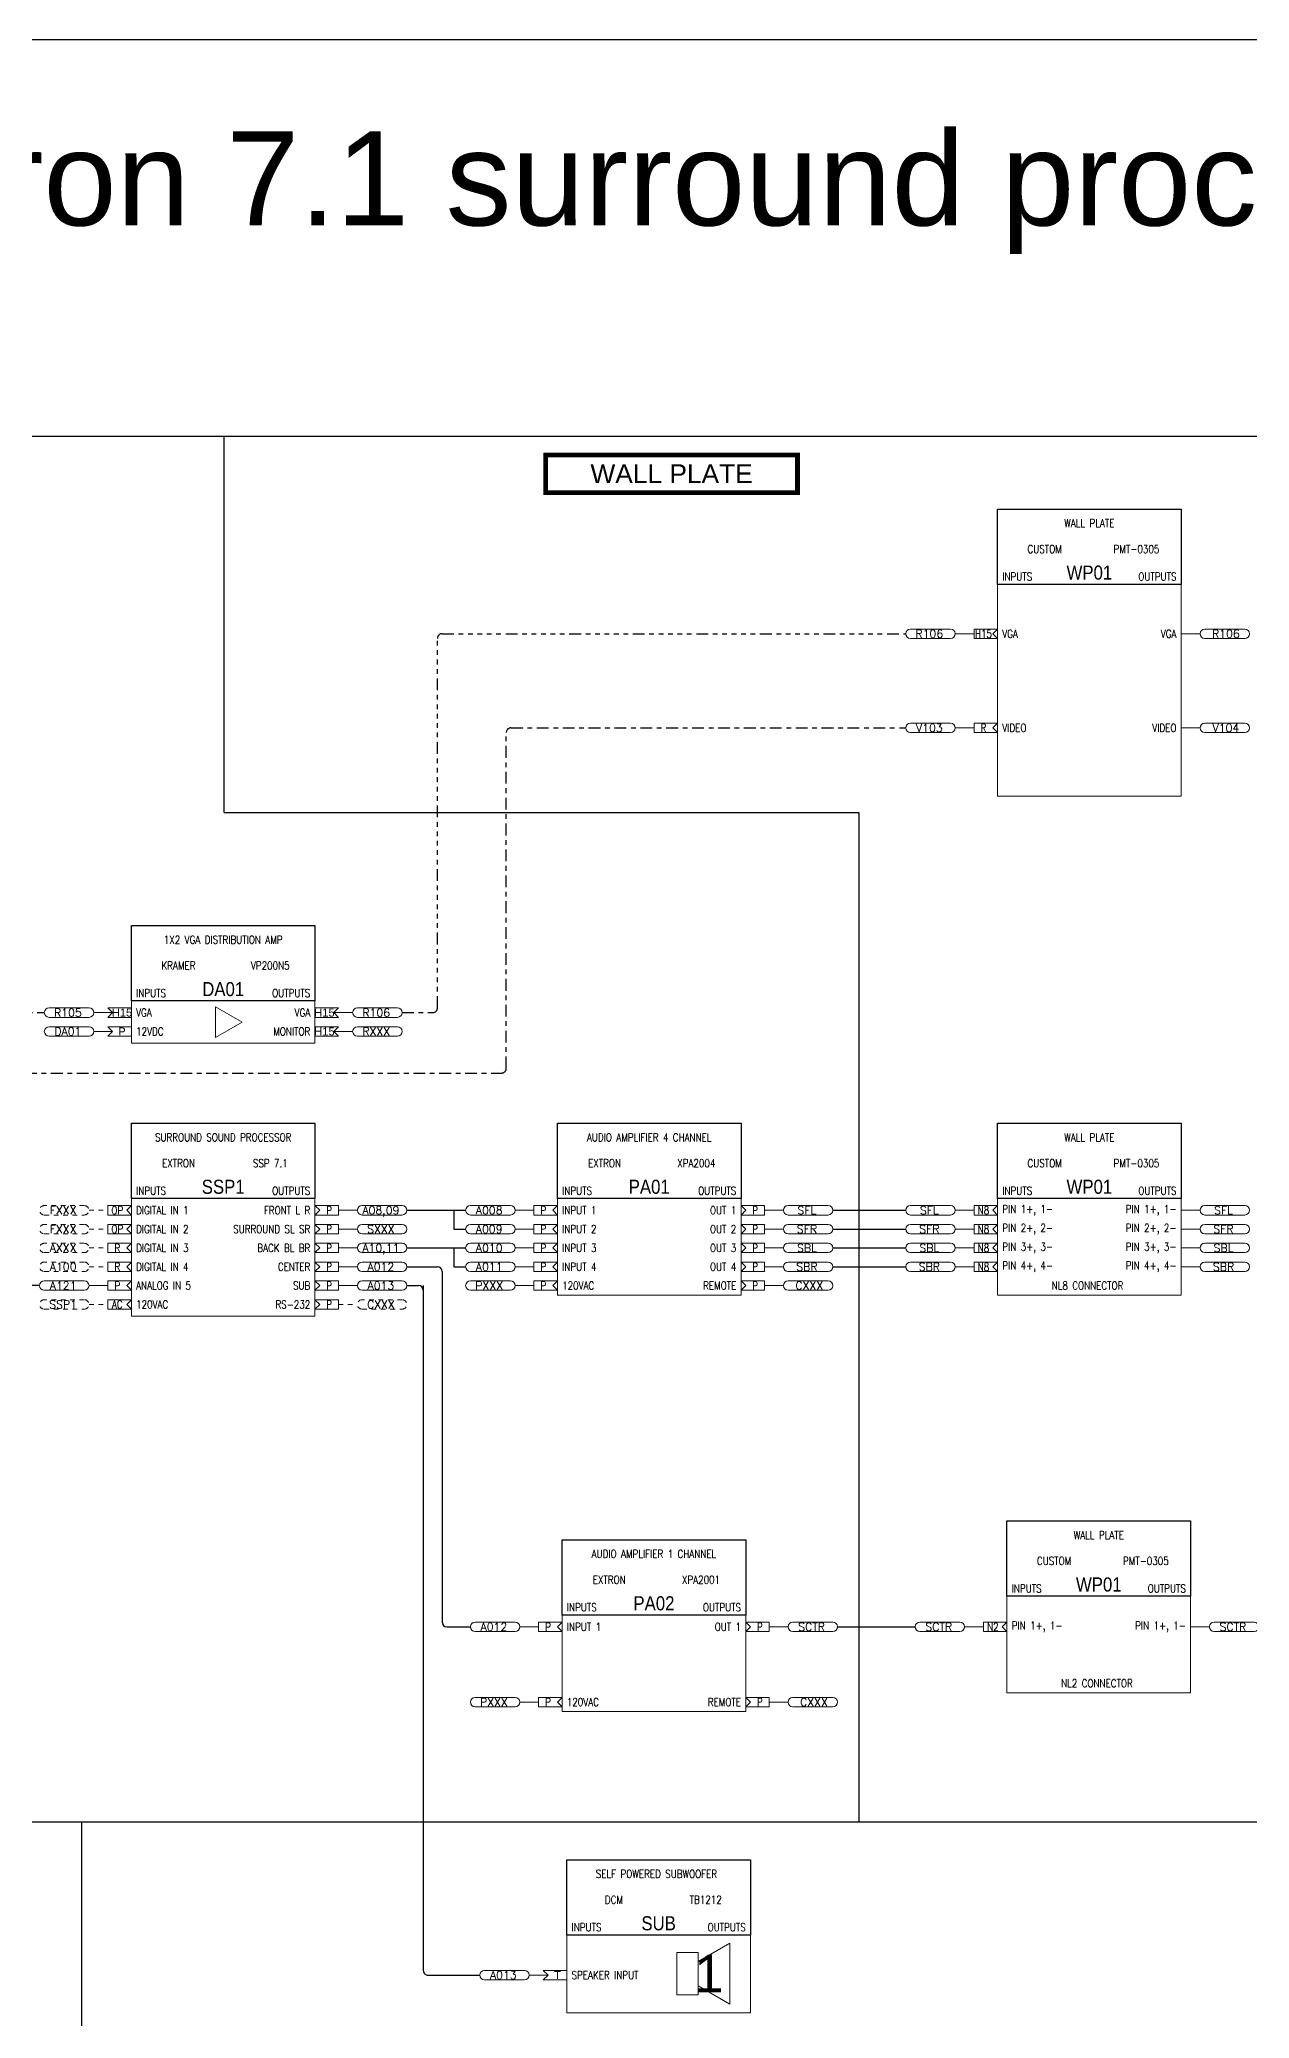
# Model space of a CAD drawing. Header units: inches. Extents: x -21 to 1517, y -4 to 60.
# Drawn here: x 36.75 to 62.45, y 17.45 to 59.5 of the extents above; entities that cross this region are included whole.
import ezdxf
from ezdxf.enums import TextEntityAlignment as Align

# ---------------------------------------------------------------- set-up
doc = ezdxf.new("R2010")
doc.units = ezdxf.units.IN
doc.header["$MEASUREMENT"] = 0
for name, pattern in [('5LVL-VID', [0.625, 0.25, -0.0625, 0, -0.0625, 0, -0.0625, 0, -0.0625, 0, -0.0625, 0, -0.0625]), ('ANA-AUD', [0.5, 0.25, 0.25]), ('COMP-VID', [0.375, 0.25, -0.0625, 0, -0.0625]), ('CONTROL', [0.375, 0.25, -0.125]), ('DIG-AUD', [0.815, 0.275, -0.1, 0.12, -0.1, 0.12, -0.1]), ('PHANTOM2', [1.25, 0.625, -0.125, 0.125, -0.125, 0.125, -0.125])]:
    doc.linetypes.add(name, pattern=pattern)
doc.layers.get('0').update_dxf_attribs({"lineweight": 20})
doc.layers.add('_EQ-BoundaryLines', color=4, linetype='PHANTOM2', lineweight=80)
for name, color, linetype in [('AUDIO', 1, 'Continuous'), ('AUDIO WIRENUMBER', 7, 'Continuous'), ('CONNECTORS', 7, 'Continuous'), ('CONTROL', 5, 'Continuous'), ('CONTROL WIRENUMBER', 7, 'Continuous'), ('DEVICES', 7, 'Continuous'), ('POWER', 40, 'Continuous'), ('POWER WIRENUMBER', 7, 'Continuous'), ('RACKS', 7, 'Continuous'), ('SIG_AUD_DIGITAL', 2, 'DIG-AUD'), ('SIG_AUDIO_ANALOG', 1, 'ANA-AUD'), ('SIG_CONTROL', 5, 'CONTROL'), ('SIG_POWER', 40, 'DIG-AUD'), ('SIG_RGBHV', 3, '5LVL-VID'), ('SIG_VIDEO', 3, 'COMP-VID'), ('TEXT', 4, 'Continuous'), ('VIDEO', 3, 'Continuous'), ('VIDEO WIRENUMBER', 7, 'Continuous'), ('WIRE NUMBER', 7, 'Continuous')]:
    doc.layers.add(name, color=color, linetype=linetype)
doc.styles.add('ARIAL', font='arial.ttf')
doc.styles.add('DZ', font='arial.ttf', dxfattribs={"height": 0.6})
doc.styles.add('ROMANS', font='romans.shx', dxfattribs={"width": 0.8})
doc.styles.get("Standard").update_dxf_attribs({"font": 'romans.shx'})
doc.styles.add('VSI', font='arial.ttf', dxfattribs={"width": 0.85})

# ---------------------------------------------------------------- blocks, each defined once
blk = doc.blocks.new('F_C_L_TERMINAL')
at = {"lineweight": 5, "ltscale": 0.02}
for p, q in [((-0.5, 0.1), (0, 0.1)), ((0, 0.1), (0, -0.1)), ((0, -0.1), (-0.5, -0.1))]:
    blk.add_line(p, q, dxfattribs=at)
at = {"lineweight": 20, "ltscale": 0.02}
for p, q in [((-0.4, 0), (-0.5, 0.1)), ((-0.5, -0.1), (-0.4, 0))]:
    blk.add_line(p, q, dxfattribs=at)
at = {"lineweight": 5, "ltscale": 0.02, "insert": (-0.2, 0), "char_height": 0.17, "width": 0.4, "attachment_point": 5, "style": 'DZ'}
blk.add_mtext('{\\fArial Alt. Mono For Brady|b0|i0|c0|p49;T}', dxfattribs=at)
blk = doc.blocks.new('DEVICE HEADER')
at = {"layer": 'DEVICES', "ltscale": 0.5}
blk.add_lwpolyline([(0, 1.6), (3.9, 1.6), (3.9, 0), (0, 0)], close=True, dxfattribs=at)
at = {"layer": 'DEVICES', "ltscale": 0.5, "style": 'VSI', "width": 0.85}
blk.add_attdef('IDXX', text='', height=0.3, dxfattribs=at).set_placement((1.95, 0.25), align=Align.MIDDLE_CENTER)
at = {"layer": 'TEXT', "lineweight": 5, "ltscale": 0.02, "insert": (0.1, 0.25), "char_height": 0.17, "width": 1.85, "attachment_point": 1, "style": 'ROMANS'}
blk.add_mtext('{\\Fromans|c0;\\W0.8;INPUTS}', dxfattribs=at)
at = {"layer": 'TEXT', "lineweight": 5, "ltscale": 0.02, "insert": (3.8, 0.25), "char_height": 0.17, "width": 1.85, "attachment_point": 3}
blk.add_mtext('{\\Fromans|c0;\\W0.8;OUTPUTS}', dxfattribs=at)
at = {"layer": 'TEXT', "ltscale": 0.5, "style": 'ROMANS', "width": 0.8}
for tag, p in [('DESCRIPTION', (1.95, 1.3)), ('MAKE', (1, 0.75)), ('MODEL', (2.95, 0.75))]:
    blk.add_attdef(tag, text='', height=0.17, dxfattribs=at).set_placement(p, align=Align.MIDDLE_CENTER)
blk = doc.blocks.new('CABLE NUMBER IN')
at = {"linetype": 'ByBlock', "lineweight": 5, "ltscale": 0.02}
blk.add_line((-0.4, 0), (0, 0), dxfattribs=at)
blk.add_lwpolyline([(-1.35, 0.1, 1), (-1.35, -0.1, -1), (-1.35, -0.1), (-0.5, -0.1, 1), (-0.5, 0.1), (-1.35, 0.1)], format="xyb", close=True, dxfattribs=at)
at = {"layer": 'WIRE NUMBER', "ltscale": 0.5, "width": 0.8}
blk.add_attdef('DESC IN', text='', height=0.1, dxfattribs=at).set_placement((-1.5, 0), align=Align.BOTTOM_RIGHT)
at = {"layer": 'WIRE NUMBER', "ltscale": 0.5}
blk.add_attdef('XXXX', text='', height=0.17, dxfattribs=at).set_placement((-0.95, 0), align=Align.MIDDLE_CENTER)
at = {"layer": 'WIRE NUMBER', "ltscale": 0.5, "width": 0.8}
blk.add_attdef('DESC OUT', text='', height=0.1, dxfattribs=at).set_placement((-1.5, -0.05), align=Align.TOP_RIGHT)
blk = doc.blocks.new('F_CONN_FEMALE IN LEFT')
at = {"lineweight": 5, "ltscale": 0.02}
for p, q in [((-0.5, 0.1), (0, 0.1)), ((-0.5, 0.1), (-0.5, -0.1)), ((0, -0.1), (-0.5, -0.1))]:
    blk.add_line(p, q, dxfattribs=at)
at = {"lineweight": 20, "ltscale": 0.02}
for p, q in [((-0.1, 0), (0, 0.1)), ((0, -0.1), (-0.1, 0))]:
    blk.add_line(p, q, dxfattribs=at)
at = {"layer": 'DEVICES', "ltscale": 0.5, "width": 0.8, "flags": 4}
blk.add_attdef('XX', text='', height=0.17, dxfattribs=at).set_placement((-0.3, 0), align=Align.MIDDLE_CENTER)
blk = doc.blocks.new('F_CONN_FEMALE OUT RIGHT')
at = {"lineweight": 20, "ltscale": 0.02}
for p, q in [((0.1, 0), (0, 0.1)), ((0, -0.1), (0.1, 0))]:
    blk.add_line(p, q, dxfattribs=at)
at = {"lineweight": 5, "ltscale": 0.02}
for p, q in [((0.5, 0.1), (0, 0.1)), ((0.5, 0.1), (0.5, -0.1)), ((0, -0.1), (0.5, -0.1))]:
    blk.add_line(p, q, dxfattribs=at)
at = {"layer": 'DEVICES', "ltscale": 0.5, "width": 0.8, "flags": 4}
blk.add_attdef('XX', text='', height=0.17, dxfattribs=at).set_placement((0.3, 0), align=Align.MIDDLE_CENTER)
blk = doc.blocks.new('F_AUDIO_TAG_L')
at = {"layer": 'AUDIO', "lineweight": 5, "ltscale": 0.02}
blk.add_line((-0.4, 0), (0, 0), dxfattribs=at)
blk.add_lwpolyline([(-1.35, 0.1, 1), (-1.35, -0.1, -1), (-1.35, -0.1), (-0.5, -0.1, 1), (-0.5, 0.1), (-1.35, 0.1)], format="xyb", close=True, dxfattribs=at)
at = {"layer": 'AUDIO WIRENUMBER', "ltscale": 0.5}
blk.add_attdef('AXXX', text='', height=0.17, dxfattribs=at).set_placement((-0.95, 0), align=Align.MIDDLE_CENTER)
blk = doc.blocks.new('F_AUDIO_TAG_R')
at = {"layer": 'AUDIO', "lineweight": 5, "ltscale": 0.02}
blk.add_line((0, 0), (0.4, 0), dxfattribs=at)
blk.add_lwpolyline([(0.5, 0.1, 1), (0.5, -0.1, -1), (0.5, -0.1), (1.35, -0.1, 1), (1.35, 0.1), (0.5, 0.1)], format="xyb", close=True, dxfattribs=at)
at = {"layer": 'AUDIO WIRENUMBER', "ltscale": 0.5}
blk.add_attdef('AXXX', text='', height=0.17, dxfattribs=at).set_placement((0.9, 0), align=Align.MIDDLE_CENTER)
blk = doc.blocks.new('F_CONTROL_TAG_R')
at = {"layer": 'CONTROL', "lineweight": 5, "ltscale": 0.02}
blk.add_line((0, 0), (0.4, 0), dxfattribs=at)
blk.add_lwpolyline([(0.5, 0.1, 1), (0.5, -0.1, -1), (0.5, -0.1), (1.35, -0.1, 1), (1.35, 0.1), (0.5, 0.1)], format="xyb", close=True, dxfattribs=at)
at = {"layer": 'CONTROL WIRENUMBER', "ltscale": 0.5}
blk.add_attdef('CXXX', text='', height=0.17, dxfattribs=at).set_placement((0.95, 0), align=Align.MIDDLE_CENTER)
blk = doc.blocks.new('F_POWER_TAG_L')
at = {"layer": 'POWER', "lineweight": 5, "ltscale": 0.02}
blk.add_line((-0.4, 0), (0, 0), dxfattribs=at)
blk.add_lwpolyline([(-1.35, 0.1, 1), (-1.35, -0.1, -1), (-1.35, -0.1), (-0.5, -0.1, 1), (-0.5, 0.1), (-1.35, 0.1)], format="xyb", close=True, dxfattribs=at)
at = {"layer": 'POWER WIRENUMBER', "ltscale": 0.5}
blk.add_attdef('PXXX', text='', height=0.17, dxfattribs=at).set_placement((-0.95, 0), align=Align.MIDDLE_CENTER)
blk = doc.blocks.new('CABLE NUMBER OUT')
at = {"linetype": 'ByBlock', "lineweight": 5, "ltscale": 0.02}
blk.add_line((0, 0), (0.4, 0), dxfattribs=at)
blk.add_lwpolyline([(0.5, 0.1, 1), (0.5, -0.1, -1), (0.5, -0.1), (1.35, -0.1, 1), (1.35, 0.1), (0.5, 0.1)], format="xyb", close=True, dxfattribs=at)
at = {"layer": 'WIRE NUMBER', "ltscale": 0.5}
blk.add_attdef('XXXX', text='', height=0.17, dxfattribs=at).set_placement((0.9, 0), align=Align.MIDDLE_CENTER)
at = {"layer": 'WIRE NUMBER', "ltscale": 0.5, "style": 'ROMANS', "width": 0.8}
blk.add_attdef('DESC OUT', text='', height=0.1, dxfattribs=at).set_placement((1.5, 0), align=Align.BOTTOM_LEFT)
blk.add_attdef('DESC IN', text='', height=0.1, dxfattribs=at).set_placement((1.5, -0.05), align=Align.TOP_LEFT)
blk = doc.blocks.new('F_VIDEO_TAG_R')
at = {"layer": 'VIDEO', "lineweight": 5, "ltscale": 0.02}
blk.add_line((0, 0), (0.4, 0), dxfattribs=at)
blk.add_lwpolyline([(0.5, 0.1, 1), (0.5, -0.1, -1), (0.5, -0.1), (1.35, -0.1, 1), (1.35, 0.1), (0.5, 0.1)], format="xyb", close=True, dxfattribs=at)
at = {"layer": 'VIDEO WIRENUMBER', "ltscale": 0.5}
blk.add_attdef('VXXX', text='', height=0.17, dxfattribs=at).set_placement((0.95, 0), align=Align.MIDDLE_CENTER)
blk = doc.blocks.new('F_VIDEO_TAG_L')
at = {"layer": 'VIDEO', "lineweight": 5, "ltscale": 0.02}
blk.add_line((-0.4, 0), (0, 0), dxfattribs=at)
blk.add_lwpolyline([(-1.35, 0.1, 1), (-1.35, -0.1, -1), (-1.35, -0.1), (-0.5, -0.1, 1), (-0.5, 0.1), (-1.35, 0.1)], format="xyb", close=True, dxfattribs=at)
at = {"layer": 'VIDEO WIRENUMBER', "ltscale": 0.5}
blk.add_attdef('VXXX', text='', height=0.17, dxfattribs=at).set_placement((-0.95, 0), align=Align.MIDDLE_CENTER)
blk = doc.blocks.new('F_C_R_HD15_F')
at = {"lineweight": 5, "ltscale": 0.02}
for p, q in [((0.5, 0.1), (0, 0.1)), ((0, 0.1), (0, -0.1)), ((0, -0.1), (0.5, -0.1))]:
    blk.add_line(p, q, dxfattribs=at)
at = {"lineweight": 20, "ltscale": 0.02}
for p, q in [((0.4, 0), (0.5, 0.1)), ((0.5, -0.1), (0.4, 0))]:
    blk.add_line(p, q, dxfattribs=at)
at = {"lineweight": 5, "ltscale": 0.02, "insert": (0.2, 0), "char_height": 0.17, "width": 0.4, "attachment_point": 5, "style": 'DZ'}
blk.add_mtext('{\\fArial Alt. Mono For Brady|b0|i0|c0|p49;H15}', dxfattribs=at)
blk = doc.blocks.new('F_C_L_HD15_F')
at = {"lineweight": 5, "ltscale": 0.02}
for p, q in [((-0.5, 0.1), (0, 0.1)), ((0, 0.1), (0, -0.1)), ((0, -0.1), (-0.5, -0.1))]:
    blk.add_line(p, q, dxfattribs=at)
at = {"lineweight": 20, "ltscale": 0.02}
for p, q in [((-0.4, 0), (-0.5, 0.1)), ((-0.5, -0.1), (-0.4, 0))]:
    blk.add_line(p, q, dxfattribs=at)
at = {"lineweight": 5, "ltscale": 0.02, "insert": (-0.2, 0), "char_height": 0.17, "width": 0.4, "attachment_point": 5, "style": 'DZ'}
blk.add_mtext('{\\fArial Alt. Mono For Brady|b0|i0|c0|p49;H15}', dxfattribs=at)
blk = doc.blocks.new('F_C_L_PHOENIX_F')
at = {"lineweight": 5, "ltscale": 0.02}
for p, q in [((-0.5, 0.1), (0, 0.1)), ((0, 0.1), (0, -0.1)), ((0, -0.1), (-0.5, -0.1))]:
    blk.add_line(p, q, dxfattribs=at)
at = {"lineweight": 20, "ltscale": 0.02}
for p, q in [((-0.4, 0), (-0.5, 0.1)), ((-0.5, -0.1), (-0.4, 0))]:
    blk.add_line(p, q, dxfattribs=at)
at = {"lineweight": 5, "ltscale": 0.02, "insert": (-0.2, 0), "char_height": 0.17, "width": 0.4, "attachment_point": 5, "style": 'DZ'}
blk.add_mtext('{\\fArial Alt. Mono For Brady|b0|i0|c0|p49;P}', dxfattribs=at)

msp = doc.modelspace()

# ---------------------------------------------------------------- linework, layer by layer
at = {"layer": '_EQ-BoundaryLines', "linetype": 'Continuous', "const_width": 0.1}
msp.add_lwpolyline([(47.5, 50.675), (52.85, 50.675), (52.85, 49.875), (47.5, 49.875)], close=True, dxfattribs=at)
at = {"layer": 'Defpoints', "ltscale": 0.5}
msp.add_lwpolyline([(0, 59.5), (84.3, 59.5), (84.3, -3.75), (0, -3.75)], close=True, dxfattribs=at)
at = {"layer": 'DEVICES', "lineweight": 9, "ltscale": 0.02}
for p, q in [((51.414, 19.056), (50.739, 18.666)), ((51.414, 17.757), (51.414, 19.056)), ((50.739, 18.147), (51.414, 17.757))]:
    msp.add_line(p, q, dxfattribs=at)
at = {"layer": 'DEVICES', "lineweight": 5, "ltscale": 0.02}
for points in [[(57.1, 47.925), (61, 47.925), (61, 43.425), (57.1, 43.425)], [(38.7, 39.075), (42.6, 39.075), (42.6, 38.175), (38.7, 38.175)], [(38.7, 34.875), (42.6, 34.875), (42.6, 32.375), (38.7, 32.375)], [(47.75, 34.875), (51.65, 34.875), (51.65, 32.825), (47.75, 32.825)], [(57.1, 34.875), (61, 34.875), (61, 32.825), (57.1, 32.825)], [(57.3, 26.425), (61.2, 26.425), (61.2, 24.375), (57.3, 24.375)], [(47.85, 26.025), (51.75, 26.025), (51.75, 23.975), (47.85, 23.975)], [(47.95, 19.226), (51.85, 19.226), (51.85, 17.576), (47.95, 17.576)]]:
    msp.add_lwpolyline(points, close=True, dxfattribs=at)
at = {"layer": 'DEVICES', "lineweight": 20, "ltscale": 0.02}
msp.add_lwpolyline([(41.05, 38.625), (40.487, 38.95), (40.487, 38.3)], close=True, dxfattribs=at)
at = {"layer": 'DEVICES', "lineweight": 9, "ltscale": 0.02}
msp.add_lwpolyline([(50.289, 18.856), (50.739, 18.856), (50.739, 17.956), (50.289, 17.956)], close=True, dxfattribs=at)
at = {"layer": 'RACKS'}
for p, q in [((1.449, 51.075), (62.8, 51.075)), ((40.674, 43.075), (40.674, 51.075)), ((40.674, 43.075), (54.15, 43.075)), ((54.15, 43.075), (54.15, 21.625)), ((54.15, 21.625), (1.45, 21.625)), ((37.65, 3.725), (37.65, 21.625)), ((62.8, 21.625), (54.15, 21.625))]:
    msp.add_line(p, q, dxfattribs=at)
at = {"layer": 'SIG_AUDIO_ANALOG'}
for p, q in [((44.55, 34.625), (45.8, 34.625)), ((45.55, 34.625), (45.55, 34.225)), ((53.6, 34.625), (55.15, 34.625)), ((45.55, 34.225), (45.8, 34.225)), ((53.6, 34.225), (55.15, 34.225)), ((44.55, 33.825), (45.8, 33.825)), ((45.55, 33.825), (45.55, 33.425)), ((53.6, 33.825), (55.15, 33.825)), ((44.55, 33.425), (45.2, 33.425)), ((45.3, 33.325), (45.3, 25.875)), ((45.55, 33.425), (45.8, 33.425)), ((53.6, 33.425), (55.15, 33.425)), ((36.75, 33.025), (36.391, 33.025)), ((44.55, 33.025), (44.8, 33.025)), ((44.9, 33.025), (44.9, 18.475)), ((44.9, 32.925), (44.9, 31.475)), ((45.4, 25.775), (45.9, 25.775)), ((53.7, 25.775), (55.35, 25.775)), ((45, 18.375), (46.1, 18.377))]:
    msp.add_line(p, q, dxfattribs=at)
for centre, start, end in [((45.2, 33.325), 0, 90), ((44.8, 32.925), 0, 90), ((45.4, 25.875), 180, 270), ((45, 18.475), 180, 270.0989)]:
    msp.add_arc(centre, 0.1, start, end, dxfattribs=at)
at = {"layer": 'SIG_RGBHV'}
for p, q in [((45.201, 38.925), (45.201, 46.775)), ((45.301, 46.875), (55.15, 46.875)), ((35.35, 38.833), (36.85, 38.825)), ((44.45, 38.825), (45.101, 38.825))]:
    msp.add_line(p, q, dxfattribs=at)
for centre, start, end in [((45.301, 46.775), 90, 180), ((45.101, 38.925), 270, 0)]:
    msp.add_arc(centre, 0.1, start, end, dxfattribs=at)
at = {"layer": 'SIG_VIDEO'}
for p, q in [((46.663, 37.641), (46.663, 44.775)), ((46.763, 44.875), (55.15, 44.875)), ((35.89, 37.541), (46.563, 37.541))]:
    msp.add_line(p, q, dxfattribs=at)
for centre, start, end in [((46.763, 44.775), 90, 180), ((46.563, 37.641), 270, 0)]:
    msp.add_arc(centre, 0.1, start, end, dxfattribs=at)

# ---------------------------------------------------------------- block references
at = {"layer": 'AUDIO', "ltscale": 0.5}
msp.add_blockref('CABLE NUMBER IN', (47.55, 18.376), dxfattribs=at).add_auto_attribs({'XXXX': 'A013'})
at = {"layer": 'CONNECTORS'}
for name, p, values in [('F_CONN_FEMALE IN LEFT', (57.1, 46.875), {'XX': 'H15'}), ('F_CONN_FEMALE IN LEFT', (57.1, 44.875), {'XX': 'R'}), ('F_CONN_FEMALE IN LEFT', (38.7, 34.625), {'XX': 'OP'}), ('F_CONN_FEMALE OUT RIGHT', (42.6, 34.625), {'XX': 'P'}), ('F_CONN_FEMALE IN LEFT', (57.1, 34.625), {'XX': 'N8'}), ('F_CONN_FEMALE IN LEFT', (38.7, 34.225), {'XX': 'OP'}), ('F_CONN_FEMALE OUT RIGHT', (42.6, 34.225), {'XX': 'P'}), ('F_CONN_FEMALE IN LEFT', (57.1, 34.225), {'XX': 'N8'}), ('F_CONN_FEMALE IN LEFT', (38.7, 33.825), {'XX': 'R'}), ('F_CONN_FEMALE OUT RIGHT', (42.6, 33.825), {'XX': 'P'}), ('F_CONN_FEMALE IN LEFT', (57.1, 33.825), {'XX': 'N8'}), ('F_CONN_FEMALE IN LEFT', (38.7, 33.425), {'XX': 'R'}), ('F_CONN_FEMALE OUT RIGHT', (42.6, 33.425), {'XX': 'P'}), ('F_CONN_FEMALE IN LEFT', (57.1, 33.425), {'XX': 'N8'}), ('F_CONN_FEMALE IN LEFT', (38.7, 33.025), {'XX': 'P'}), ('F_CONN_FEMALE OUT RIGHT', (42.6, 33.025), {'XX': 'P'}), ('F_CONN_FEMALE IN LEFT', (38.7, 32.625), {'XX': 'AC'}), ('F_CONN_FEMALE OUT RIGHT', (42.6, 32.625), {'XX': 'P'}), ('F_CONN_FEMALE IN LEFT', (57.3, 25.775), {'XX': 'N2'})]:
    msp.add_blockref(name, p, dxfattribs=at).add_auto_attribs(values)
at = {"layer": 'CONNECTORS', "lineweight": 5}
for name, p in [('F_C_L_HD15_F', (38.7, 38.825)), ('F_C_R_HD15_F', (42.6, 38.825)), ('F_C_R_HD15_F', (42.6, 38.425)), ('F_C_L_TERMINAL', (47.95, 18.376))]:
    msp.add_blockref(name, p, dxfattribs=at)
at = {"layer": 'CONNECTORS', "lineweight": 20}
msp.add_blockref('F_C_L_PHOENIX_F', (38.7, 38.425), dxfattribs=at)
at = {"layer": 'CONNECTORS'}
ref = msp.add_blockref('F_CONN_FEMALE IN LEFT', (47.75, 34.625), dxfattribs=at)
ref.add_attrib('XX', 'P', dxfattribs={"layer": 'DEVICES', "ltscale": 0.5, "height": 0.17, "width": 0.8}).set_placement((47.45, 34.625), align=Align.MIDDLE_CENTER)
ref = msp.add_blockref('F_CONN_FEMALE OUT RIGHT', (51.65, 34.625), dxfattribs=at)
ref.add_attrib('XX', 'P', dxfattribs={"layer": 'DEVICES', "ltscale": 0.5, "height": 0.17, "width": 0.8}).set_placement((51.95, 34.625), align=Align.MIDDLE_CENTER)
ref = msp.add_blockref('F_CONN_FEMALE IN LEFT', (47.75, 34.225), dxfattribs=at)
ref.add_attrib('XX', 'P', dxfattribs={"layer": 'DEVICES', "ltscale": 0.5, "height": 0.17, "width": 0.8}).set_placement((47.45, 34.225), align=Align.MIDDLE_CENTER)
ref = msp.add_blockref('F_CONN_FEMALE OUT RIGHT', (51.65, 34.225), dxfattribs=at)
ref.add_attrib('XX', 'P', dxfattribs={"layer": 'DEVICES', "ltscale": 0.5, "height": 0.17, "width": 0.8}).set_placement((51.95, 34.225), align=Align.MIDDLE_CENTER)
ref = msp.add_blockref('F_CONN_FEMALE IN LEFT', (47.75, 33.825), dxfattribs=at)
ref.add_attrib('XX', 'P', dxfattribs={"layer": 'DEVICES', "ltscale": 0.5, "height": 0.17, "width": 0.8}).set_placement((47.45, 33.825), align=Align.MIDDLE_CENTER)
ref = msp.add_blockref('F_CONN_FEMALE OUT RIGHT', (51.65, 33.825), dxfattribs=at)
ref.add_attrib('XX', 'P', dxfattribs={"layer": 'DEVICES', "ltscale": 0.5, "height": 0.17, "width": 0.8}).set_placement((51.95, 33.825), align=Align.MIDDLE_CENTER)
ref = msp.add_blockref('F_CONN_FEMALE IN LEFT', (47.75, 33.425), dxfattribs=at)
ref.add_attrib('XX', 'P', dxfattribs={"layer": 'DEVICES', "ltscale": 0.5, "height": 0.17, "width": 0.8}).set_placement((47.45, 33.425), align=Align.MIDDLE_CENTER)
ref = msp.add_blockref('F_CONN_FEMALE OUT RIGHT', (51.65, 33.425), dxfattribs=at)
ref.add_attrib('XX', 'P', dxfattribs={"layer": 'DEVICES', "ltscale": 0.5, "height": 0.17, "width": 0.8}).set_placement((51.95, 33.425), align=Align.MIDDLE_CENTER)
ref = msp.add_blockref('F_CONN_FEMALE IN LEFT', (47.75, 33.025), dxfattribs=at)
ref.add_attrib('XX', 'P', dxfattribs={"layer": 'DEVICES', "ltscale": 0.5, "height": 0.17, "width": 0.8}).set_placement((47.45, 33.025), align=Align.MIDDLE_CENTER)
ref = msp.add_blockref('F_CONN_FEMALE OUT RIGHT', (51.65, 33.025), dxfattribs=at)
ref.add_attrib('XX', 'P', dxfattribs={"layer": 'DEVICES', "ltscale": 0.5, "height": 0.17, "width": 0.8}).set_placement((51.95, 33.025), align=Align.MIDDLE_CENTER)
ref = msp.add_blockref('F_CONN_FEMALE IN LEFT', (47.85, 25.775), dxfattribs=at)
ref.add_attrib('XX', 'P', dxfattribs={"layer": 'DEVICES', "ltscale": 0.5, "height": 0.17, "width": 0.8}).set_placement((47.55, 25.775), align=Align.MIDDLE_CENTER)
ref = msp.add_blockref('F_CONN_FEMALE OUT RIGHT', (51.75, 25.775), dxfattribs=at)
ref.add_attrib('XX', 'P', dxfattribs={"layer": 'DEVICES', "ltscale": 0.5, "height": 0.17, "width": 0.8}).set_placement((52.05, 25.775), align=Align.MIDDLE_CENTER)
ref = msp.add_blockref('F_CONN_FEMALE IN LEFT', (47.85, 24.175), dxfattribs=at)
ref.add_attrib('XX', 'P', dxfattribs={"layer": 'DEVICES', "ltscale": 0.5, "height": 0.17, "width": 0.8}).set_placement((47.55, 24.175), align=Align.MIDDLE_CENTER)
ref = msp.add_blockref('F_CONN_FEMALE OUT RIGHT', (51.75, 24.175), dxfattribs=at)
ref.add_attrib('XX', 'P', dxfattribs={"layer": 'DEVICES', "ltscale": 0.5, "height": 0.17, "width": 0.8}).set_placement((52.05, 24.175), align=Align.MIDDLE_CENTER)
at = {"layer": 'DEVICES', "ltscale": 0.5}
for p, values in [((38.7, 39.075), {'MODEL': 'VP200N5', 'MAKE': 'KRAMER', 'DESCRIPTION': '1X2 VGA DISTRIBUTION AMP', 'IDXX': 'DA01'}), ((47.95, 19.226), {'MODEL': 'TB1212', 'MAKE': 'DCM', 'DESCRIPTION': 'SELF POWERED SUBWOOFER ', 'IDXX': 'SUB'})]:
    msp.add_blockref('DEVICE HEADER', p, dxfattribs=at).add_auto_attribs(values)
at = {"layer": 'POWER', "ltscale": 0.5}
msp.add_blockref('CABLE NUMBER IN', (38.3, 38.425), dxfattribs=at).add_auto_attribs({'XXXX': 'DA01'})
at = {"layer": 'SIG_AUD_DIGITAL'}
for name, p, values in [('DEVICE HEADER', (57.1, 47.925), {'DESCRIPTION': 'WALL PLATE', 'MAKE': 'CUSTOM', 'MODEL': 'PMT-0305', 'IDXX': 'WP01'}), ('DEVICE HEADER', (57.1, 34.875), {'DESCRIPTION': 'WALL PLATE', 'MAKE': 'CUSTOM', 'MODEL': 'PMT-0305', 'IDXX': 'WP01'}), ('CABLE NUMBER IN', (38.2, 34.625), {'XXXX': 'FXXX'}), ('CABLE NUMBER IN', (38.2, 34.225), {'XXXX': 'FXXX'}), ('CABLE NUMBER IN', (38.2, 33.825), {'XXXX': 'AXXX'}), ('CABLE NUMBER IN', (38.2, 33.425), {'XXXX': 'A100'}), ('DEVICE HEADER', (57.3, 26.425), {'DESCRIPTION': 'WALL PLATE', 'MAKE': 'CUSTOM', 'MODEL': 'PMT-0305', 'IDXX': 'WP01'})]:
    msp.add_blockref(name, p, dxfattribs=at).add_auto_attribs(values)
at = {"layer": 'SIG_AUDIO_ANALOG'}
for name, p, values in [('DEVICE HEADER', (47.75, 34.875), {'DESCRIPTION': 'AUDIO AMPLIFIER 4 CHANNEL', 'MAKE': 'EXTRON', 'MODEL': 'XPA2004', 'IDXX': 'PA01'}), ('CABLE NUMBER OUT', (43.1, 34.625), {'XXXX': 'A08,09'}), ('F_AUDIO_TAG_L', (47.25, 34.625), {'AXXX': 'A008'}), ('F_AUDIO_TAG_R', (52.15, 34.625), {'AXXX': 'SFL'}), ('F_AUDIO_TAG_R', (61, 34.625), {'AXXX': 'SFL'}), ('CABLE NUMBER OUT', (43.1, 34.225), {'XXXX': 'SXXX'}), ('F_AUDIO_TAG_L', (47.25, 34.225), {'AXXX': 'A009'}), ('F_AUDIO_TAG_R', (52.15, 34.225), {'AXXX': 'SFR'}), ('F_AUDIO_TAG_R', (61, 34.225), {'AXXX': 'SFR'}), ('CABLE NUMBER OUT', (43.1, 33.825), {'XXXX': 'A10,11'}), ('F_AUDIO_TAG_L', (47.25, 33.825), {'AXXX': 'A010'}), ('F_AUDIO_TAG_R', (52.15, 33.825), {'AXXX': 'SBL'}), ('F_AUDIO_TAG_R', (61, 33.825), {'AXXX': 'SBL'}), ('CABLE NUMBER OUT', (43.1, 33.425), {'XXXX': 'A012'}), ('F_AUDIO_TAG_L', (47.25, 33.425), {'AXXX': 'A011'}), ('F_AUDIO_TAG_R', (52.15, 33.425), {'AXXX': 'SBR'}), ('F_AUDIO_TAG_R', (61, 33.425), {'AXXX': 'SBR'}), ('CABLE NUMBER IN', (38.2, 33.025), {'XXXX': 'A121'}), ('CABLE NUMBER OUT', (43.1, 33.025), {'XXXX': 'A013'}), ('F_POWER_TAG_L', (47.25, 33.025), {'PXXX': 'PXXX'}), ('F_CONTROL_TAG_R', (52.15, 33.025), {'CXXX': 'CXXX'}), ('DEVICE HEADER', (47.85, 26.025), {'DESCRIPTION': 'AUDIO AMPLIFIER 1 CHANNEL', 'MAKE': 'EXTRON', 'MODEL': 'XPA2001', 'IDXX': 'PA02'}), ('F_AUDIO_TAG_L', (47.35, 25.775), {'AXXX': 'A012'}), ('F_AUDIO_TAG_R', (52.25, 25.775), {'AXXX': 'SCTR'}), ('F_AUDIO_TAG_R', (61.2, 25.775), {'AXXX': 'SCTR'}), ('F_POWER_TAG_L', (47.35, 24.175), {'PXXX': 'PXXX'}), ('F_CONTROL_TAG_R', (52.25, 24.175), {'CXXX': 'CXXX'})]:
    msp.add_blockref(name, p, dxfattribs=at).add_auto_attribs(values)
at = {"layer": 'SIG_CONTROL'}
msp.add_blockref('CABLE NUMBER OUT', (43.1, 32.625), dxfattribs=at).add_auto_attribs({'XXXX': 'CXXX'})
at = {"layer": 'SIG_POWER'}
msp.add_blockref('CABLE NUMBER IN', (38.2, 32.625), dxfattribs=at).add_auto_attribs({'XXXX': 'SSP1'})
at = {"layer": 'SIG_RGBHV'}
for name, p, values in [('F_VIDEO_TAG_L', (56.6, 46.875), {'VXXX': 'R106'}), ('F_VIDEO_TAG_R', (61, 46.875), {'VXXX': 'R106'}), ('F_VIDEO_TAG_L', (56.6, 44.875), {'VXXX': 'V103'}), ('F_VIDEO_TAG_R', (61, 44.875), {'VXXX': 'V104'}), ('DEVICE HEADER', (38.7, 34.875), {'DESCRIPTION': 'SURROUND SOUND PROCESSOR', 'MAKE': 'EXTRON', 'MODEL': 'SSP 7.1', 'IDXX': 'SSP1'}), ('F_AUDIO_TAG_L', (56.6, 34.625), {'AXXX': 'SFL'}), ('F_AUDIO_TAG_L', (56.6, 34.225), {'AXXX': 'SFR'}), ('F_AUDIO_TAG_L', (56.6, 33.825), {'AXXX': 'SBL'}), ('F_AUDIO_TAG_L', (56.6, 33.425), {'AXXX': 'SBR'}), ('F_AUDIO_TAG_L', (56.8, 25.775), {'AXXX': 'SCTR'})]:
    msp.add_blockref(name, p, dxfattribs=at).add_auto_attribs(values)
at = {"layer": 'VIDEO', "ltscale": 0.5}
for name, p, values in [('CABLE NUMBER IN', (38.3, 38.825), {'XXXX': 'R105'}), ('CABLE NUMBER OUT', (43, 38.825), {'XXXX': 'R106'}), ('CABLE NUMBER OUT', (43, 38.425), {'XXXX': 'RXXX'})]:
    msp.add_blockref(name, p, dxfattribs=at).add_auto_attribs(values)

# ---------------------------------------------------------------- texts
at = {"layer": '_EQ-BoundaryLines', "color": 7, "linetype": 'Continuous', "insert": (50.175, 50.275), "char_height": 0.4, "width": 5.15, "attachment_point": 5, "style": 'DZ'}
msp.add_mtext('WALL PLATE', dxfattribs=at)
at = {"layer": 'DEVICES', "ltscale": 0.5, "insert": (50.967, 18.406), "char_height": 0.8, "width": 1.95, "attachment_point": 5, "style": 'DZ'}
msp.add_mtext('1', dxfattribs=at)
at = {"layer": 'RACKS', "style": 'ARIAL'}
msp.add_text('MPS-100 with Extron 7.1 surround processor', height=2, dxfattribs=at).set_placement((13.7, 55.55))
at = {"layer": 'TEXT', "lineweight": 5, "ltscale": 0.02, "char_height": 0.17}
for s, insert, width, attachment_point in [('{\\W0.8;VGA}', (57.2, 46.875), 1.85, 4), ('{\\W0.8;VGA}', (60.9, 46.875), 1.85, 6), ('{\\W0.8;VIDEO}', (57.2, 44.875), 1.85, 4), ('{\\W0.8;VIDEO}', (60.9, 44.875), 1.85, 6), ('{\\W0.8;VGA}', (38.8, 38.825), 1.85, 4), ('{\\W0.8;VGA }', (42.5, 38.825), 1.85, 6), ('{\\W0.8;12VDC}', (38.8, 38.425), 1.85, 4), ('{\\W0.8;MONITOR }', (42.5, 38.425), 1.85, 6), ('{\\W0.8;DIGITAL IN 1}', (38.8, 34.625), 1.85, 4), ('{\\W0.8;FRONT L R}', (42.5, 34.625), 1.85, 6), ('{\\W0.8;INPUT 1}', (47.85, 34.625), 1.85, 4), ('{\\W0.8;OUT 1}', (51.55, 34.625), 1.85, 6), ('{\\W0.8;PIN 1+, 1-}', (57.2, 34.625), 1.85, 4), ('{\\W0.8;PIN 1+, 1-}', (60.9, 34.625), 1.85, 6), ('{\\W0.8;DIGITAL IN 2}', (38.8, 34.225), 1.85, 4), ('{\\W0.8;SURROUND SL SR}', (42.5, 34.225), 1.85, 6), ('{\\W0.8;INPUT 2}', (47.85, 34.225), 1.85, 4), ('{\\W0.8;OUT 2}', (51.55, 34.225), 1.85, 6), ('{\\W0.8;PIN 2+, 2-}', (57.2, 34.225), 1.85, 4), ('{\\W0.8;PIN 2+, 2-}', (60.9, 34.225), 1.85, 6), ('{\\W0.8;DIGITAL IN 3}', (38.8, 33.825), 1.85, 4), ('{\\W0.8;BACK BL BR}', (42.5, 33.825), 1.85, 6), ('{\\W0.8;INPUT 3}', (47.85, 33.825), 1.85, 4), ('{\\W0.8;OUT 3}', (51.55, 33.825), 1.85, 6), ('{\\W0.8;PIN 3+, 3-}', (57.2, 33.825), 1.85, 4), ('{\\W0.8;PIN 3+, 3-}', (60.9, 33.825), 1.85, 6), ('{\\W0.8;DIGITAL IN 4}', (38.8, 33.425), 1.85, 4), ('{\\W0.8;CENTER}', (42.5, 33.425), 1.85, 6), ('{\\W0.8;INPUT 4}', (47.85, 33.425), 1.85, 4), ('{\\W0.8;OUT 4}', (51.55, 33.425), 1.85, 6), ('{\\W0.8;PIN 4+, 4-}', (57.2, 33.425), 1.85, 4), ('{\\W0.8;PIN 4+, 4-}', (60.9, 33.425), 1.85, 6), ('{\\W0.8;ANALOG IN 5}', (38.8, 33.025), 1.85, 4), ('{\\W0.8;SUB}', (42.5, 33.025), 1.85, 6), ('{\\Fromans|c0;\\W0.8;120VAC}', (47.85, 33.025), 1.85, 4), ('{\\W0.8;REMOTE}', (51.55, 33.025), 1.85, 6), ('{\\W0.8;NL8 CONNECTOR}', (58.25, 33.025), 1.85, 4), ('{\\Fromans|c0;\\W0.8;120VAC}', (38.8, 32.625), 1.85, 4), ('{\\W0.8;RS-232}', (42.5, 32.625), 1.85, 6), ('{\\W0.8;INPUT 1}', (47.95, 25.775), 1.85, 4), ('{\\W0.8;OUT 1}', (51.65, 25.775), 1.85, 6), ('{\\W0.8;PIN 1+, 1-}', (57.4, 25.775), 1.85, 4), ('{\\W0.8;PIN 1+, 1-}', (61.1, 25.775), 1.85, 6), ('{\\W0.8;NL2 CONNECTOR}', (58.45, 24.575), 1.85, 4), ('{\\Fromans|c0;\\W0.8;120VAC}', (47.95, 24.175), 1.85, 4), ('{\\W0.8;REMOTE}', (51.65, 24.175), 1.85, 6), ('{\\W0.8;SPEAKER INPUT}', (48.05, 18.376), 2.35, 4)]:
    msp.add_mtext(s, dxfattribs=dict(at, insert=insert, width=width, attachment_point=attachment_point))

doc.saveas('drawing.dxf')
